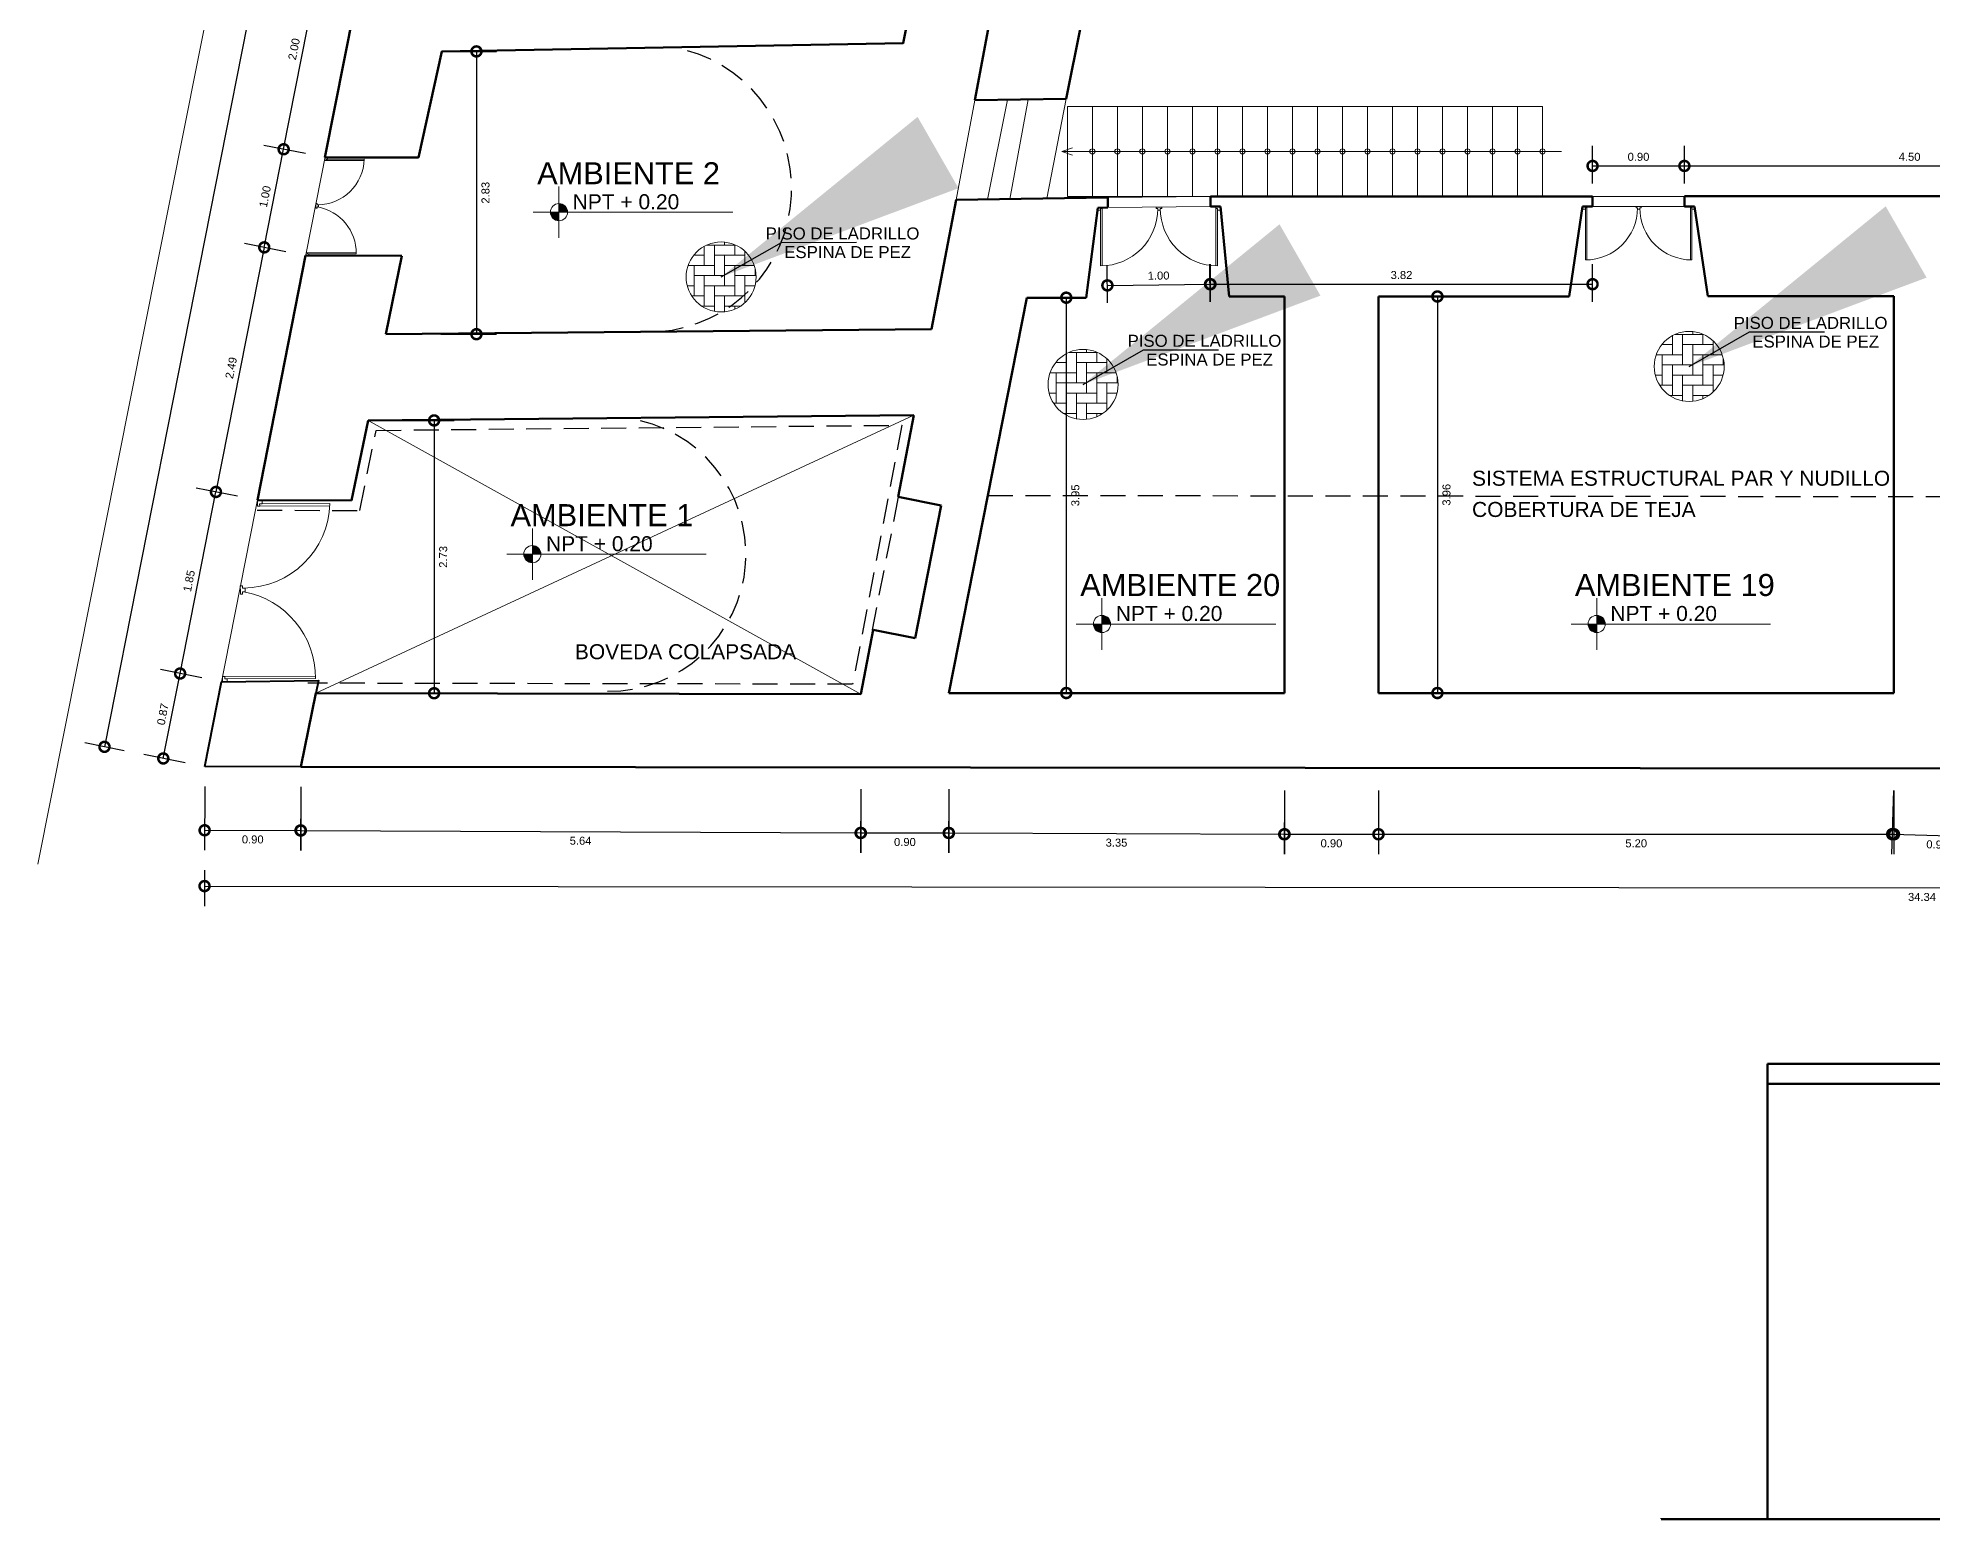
# Model space of a CAD drawing. Header units: millimetres. Extents: x 2048 to 2102.7, y 1127 to 1156.6.
# Drawn here: x 2048.02 to 2066.95, y 1128.19 to 1143 of the extents above; entities that cross this region are included whole.
import ezdxf

# ---------------------------------------------------------------- set-up
doc = ezdxf.new("R2010")
doc.units = ezdxf.units.MM
doc.linetypes.add('RAYITAS', pattern=[0.375, 0.25, -0.125])
for name, color, linetype, lineweight in [('0.1', 141, 'Continuous', 9), ('COLUMNA', 6, 'Continuous', 40), ('moviliario', 105, 'Continuous', 9), ('Pluma 1', 6, 'Continuous', 9), ('Pluma 2', 1, 'Continuous', 20), ('Pluma 8', 7, 'Continuous', 50), ('Pluma N ° 10', 5, 'Continuous', 100), ('Pluma N° 6', 7, 'Continuous', 60), ('PUERTAS', 22, 'Continuous', 13), ('TEXTOS', 7, 'Continuous', 18)]:
    doc.layers.add(name, color=color, linetype=linetype, lineweight=lineweight)
doc.layers.add('Cotas', color=1, linetype='Continuous')
doc.layers.add('Rotulos', color=255, linetype='Continuous')
doc.styles.add('ROTULO', font='arial.ttf')
doc.styles.get("Standard").update_dxf_attribs({"font": 'arial.ttf'})
doc.dimstyles.new('COTAS', dxfattribs={"dimtxt": 0.08, "dimasz": 0.2, "dimexe": 0.2, "dimexo": 0.2, "dimgap": 0.05, "dimtad": 2, "dimzin": 1, "dimdsep": 46, "dimtxsty": 'Standard', "dimblk": 'DOTSMALL', "dimcen": 2.5, "dimclrd": 244, "dimclre": 244, "dimclrt": 2, "dimazin": 0, "dimtfac": 1, "dimtmove": 2, "dimatfit": 3, "dimldrblk": 'OPEN90', "dimfxl": 1, "dimarcsym": 0})
doc.dimstyles.new('ISO-25', dxfattribs={"dimtxt": 2.5, "dimasz": 2.5, "dimexe": 1.25, "dimexo": 0.625, "dimtad": 1, "dimtxsty": 'Standard', "dimcen": 2.5, "dimadec": 0, "dimazin": 0, "dimtfac": 1, "dimtmove": 0, "dimatfit": 3, "dimfxl": 1, "dimarcsym": 0})

# ---------------------------------------------------------------- blocks, each defined once
blk = doc.blocks.new('puer-100')
for p, q in [((0.04, 0.025), (0.04, 0.92)), ((0.065, 0), (0.065, 0.92))]:
    blk.add_line(p, q)
for points in [[(0, 0.025), (0.04, 0.025), (0.04, 0), (0.065, 0), (0.065, -0.025), (0, -0.025)], [(1, 0.025), (0.96, 0.025), (0.96, 0), (0.935, 0), (0.935, -0.025), (1, -0.025)]]:
    blk.add_lwpolyline(points)
blk.add_arc((0.04, 0), 0.92, 0, 90)
blk = doc.blocks.new('_DotSmall')
at = {"color": 0, "const_width": 0.5}
blk.add_lwpolyline([(-0.0625, 0, 1), (0.0625, 0, 1)], format="xyb", close=True, dxfattribs=at)
blk = doc.blocks.new('*D100')
at = {"layer": 'Cotas', "color": 244, "lineweight": -2, "transparency": 16777216}
for p, q in [((2049.687, 1135.51), (2049.686, 1134.874)), ((2050.648, 1135.509), (2050.647, 1134.872)), ((2049.686, 1135.074), (2050.648, 1135.072))]:
    blk.add_line(p, q, dxfattribs=at)
at = {"layer": 'Defpoints', "color": 0, "transparency": 16777216}
for p in [(2049.687, 1135.71), (2050.648, 1135.709), (2050.648, 1135.072)]:
    blk.add_point(p, dxfattribs=at)
at = {"layer": 'Cotas', "color": 244, "lineweight": -2, "transparency": 16777216, "xscale": 0.2, "yscale": 0.2, "zscale": 0.2}
for p, rotation in [((2049.686, 1135.074), 179.9380083009696), ((2050.648, 1135.072), 359.9380083009695)]:
    blk.add_blockref('_DotSmall', p, dxfattribs=dict(at, rotation=rotation))
at = {"layer": 'Cotas', "color": 5, "transparency": 16777216, "insert": (2050.167, 1134.982), "char_height": 0.08, "attachment_point": 5, "rotation": 359.938}
blk.add_mtext('0.90', dxfattribs=at)
blk = doc.blocks.new('_Open90')
at = {"color": 0, "linetype": 'ByBlock', "lineweight": -2}
for p, q in [((0, 0), (-1, 0)), ((-0.5, 0.5), (0, 0)), ((0, 0), (-0.5, -0.5))]:
    blk.add_line(p, q, dxfattribs=at)
blk = doc.blocks.new('*D6')
at = {"layer": 'Cotas', "color": 244, "lineweight": -2, "transparency": 16777216}
for p, q in [((2050.647, 1135.509), (2050.645, 1134.872)), ((2056.245, 1135.484), (2056.242, 1134.847)), ((2050.645, 1135.072), (2056.243, 1135.047))]:
    blk.add_line(p, q, dxfattribs=at)
at = {"layer": 'Defpoints', "color": 0, "transparency": 16777216}
for p in [(2050.648, 1135.709), (2056.246, 1135.684), (2056.243, 1135.047)]:
    blk.add_point(p, dxfattribs=at)
at = {"layer": 'Cotas', "color": 244, "lineweight": -2, "transparency": 16777216, "xscale": 0.2, "yscale": 0.2, "zscale": 0.2}
for p, rotation in [((2050.645, 1135.072), 179.7393559333897), ((2056.243, 1135.047), 359.7393559333897)]:
    blk.add_blockref('_DotSmall', p, dxfattribs=dict(at, rotation=rotation))
at = {"layer": 'Cotas', "color": 5, "transparency": 16777216, "insert": (2053.444, 1134.969), "char_height": 0.08, "attachment_point": 5, "rotation": 359.7394}
blk.add_mtext('5.64', dxfattribs=at)
blk = doc.blocks.new('*D7')
at = {"layer": 'Cotas', "color": 244, "lineweight": -2, "transparency": 16777216}
for p, q in [((2056.246, 1135.484), (2056.246, 1134.847)), ((2057.126, 1135.484), (2057.126, 1134.847)), ((2056.246, 1135.047), (2057.126, 1135.047))]:
    blk.add_line(p, q, dxfattribs=at)
at = {"layer": 'Defpoints', "color": 0, "transparency": 16777216}
for p in [(2056.246, 1135.684), (2057.126, 1135.684), (2057.126, 1135.047)]:
    blk.add_point(p, dxfattribs=at)
at = {"layer": 'Cotas', "color": 244, "lineweight": -2, "transparency": 16777216, "xscale": 0.2, "yscale": 0.2, "zscale": 0.2}
for p, rotation in [((2056.246, 1135.047), 180.005013063096), ((2057.126, 1135.047), 0.005013063096022084)]:
    blk.add_blockref('_DotSmall', p, dxfattribs=dict(at, rotation=rotation))
at = {"layer": 'Cotas', "color": 5, "transparency": 16777216, "insert": (2056.686, 1134.956), "char_height": 0.08, "attachment_point": 5, "rotation": 0.005}
blk.add_mtext('0.90', dxfattribs=at)
blk = doc.blocks.new('*D8')
at = {"layer": 'Cotas', "color": 244, "lineweight": -2, "transparency": 16777216}
for p, q in [((2057.126, 1135.484), (2057.123, 1134.847)), ((2060.48, 1135.471), (2060.478, 1134.834)), ((2057.124, 1135.047), (2060.478, 1135.034))]:
    blk.add_line(p, q, dxfattribs=at)
at = {"layer": 'Defpoints', "color": 0, "transparency": 16777216}
for p in [(2057.126, 1135.684), (2060.481, 1135.671), (2060.478, 1135.034)]:
    blk.add_point(p, dxfattribs=at)
at = {"layer": 'Cotas', "color": 244, "lineweight": -2, "transparency": 16777216, "xscale": 0.2, "yscale": 0.2, "zscale": 0.2}
for p, rotation in [((2057.124, 1135.047), 179.7826086238423), ((2060.478, 1135.034), 359.7826086238423)]:
    blk.add_blockref('_DotSmall', p, dxfattribs=dict(at, rotation=rotation))
at = {"layer": 'Cotas', "color": 5, "transparency": 16777216, "insert": (2058.801, 1134.95), "char_height": 0.08, "attachment_point": 5, "rotation": 359.7826}
blk.add_mtext('3.35', dxfattribs=at)
blk = doc.blocks.new('*D9')
at = {"layer": 'Cotas', "color": 244, "lineweight": -2, "transparency": 16777216}
for p, q in [((2060.481, 1135.471), (2060.481, 1134.834)), ((2061.42, 1135.471), (2061.419, 1134.834)), ((2060.481, 1135.034), (2061.419, 1135.034))]:
    blk.add_line(p, q, dxfattribs=at)
at = {"layer": 'Defpoints', "color": 0, "transparency": 16777216}
for p in [(2060.481, 1135.671), (2061.42, 1135.671), (2061.419, 1135.034)]:
    blk.add_point(p, dxfattribs=at)
at = {"layer": 'Cotas', "color": 244, "lineweight": -2, "transparency": 16777216, "xscale": 0.2, "yscale": 0.2, "zscale": 0.2}
for p, rotation in [((2060.481, 1135.034), 179.9937244894208), ((2061.419, 1135.034), 359.9937244894208)]:
    blk.add_blockref('_DotSmall', p, dxfattribs=dict(at, rotation=rotation))
at = {"layer": 'Cotas', "color": 5, "transparency": 16777216, "insert": (2060.95, 1134.943), "char_height": 0.08, "attachment_point": 5, "rotation": 359.9937}
blk.add_mtext('0.90', dxfattribs=at)
blk = doc.blocks.new('*D10')
at = {"layer": 'Cotas', "color": 244, "lineweight": -2, "transparency": 16777216}
for p, q in [((2061.42, 1135.471), (2061.42, 1134.834)), ((2066.573, 1135.471), (2066.573, 1134.834)), ((2061.42, 1135.034), (2066.573, 1135.034))]:
    blk.add_line(p, q, dxfattribs=at)
at = {"layer": 'Defpoints', "color": 0, "transparency": 16777216}
for p in [(2061.42, 1135.671), (2066.573, 1135.671), (2066.573, 1135.034)]:
    blk.add_point(p, dxfattribs=at)
at = {"layer": 'Cotas', "color": 244, "lineweight": -2, "transparency": 16777216, "xscale": 0.2, "yscale": 0.2, "zscale": 0.2, "rotation": 180}
blk.add_blockref('_DotSmall', (2061.42, 1135.034), dxfattribs=at)
at = {"layer": 'Cotas', "color": 244, "lineweight": -2, "transparency": 16777216, "xscale": 0.2, "yscale": 0.2, "zscale": 0.2}
blk.add_blockref('_DotSmall', (2066.573, 1135.034), dxfattribs=at)
at = {"layer": 'Cotas', "color": 5, "transparency": 16777216, "insert": (2063.996, 1134.943), "char_height": 0.08, "attachment_point": 5}
blk.add_mtext('5.20', dxfattribs=at)
blk = doc.blocks.new('*D11')
at = {"layer": 'Cotas', "color": 244, "lineweight": -2, "transparency": 16777216}
for p, q in [((2066.568, 1135.471), (2066.549, 1134.835)), ((2067.473, 1135.445), (2067.455, 1134.809)), ((2066.555, 1135.035), (2067.461, 1135.009))]:
    blk.add_line(p, q, dxfattribs=at)
at = {"layer": 'Defpoints', "color": 0, "transparency": 16777216}
for p in [(2066.573, 1135.671), (2067.479, 1135.645), (2067.461, 1135.009)]:
    blk.add_point(p, dxfattribs=at)
at = {"layer": 'Cotas', "color": 244, "lineweight": -2, "transparency": 16777216, "xscale": 0.2, "yscale": 0.2, "zscale": 0.2}
for p, rotation in [((2066.555, 1135.035), 178.3621384318315), ((2067.461, 1135.009), 358.3621384318315)]:
    blk.add_blockref('_DotSmall', p, dxfattribs=dict(at, rotation=rotation))
at = {"layer": 'Cotas', "color": 5, "transparency": 16777216, "insert": (2067.005, 1134.931), "char_height": 0.08, "attachment_point": 5, "rotation": 358.3621}
blk.add_mtext('0.90', dxfattribs=at)
blk = doc.blocks.new('*D51')
at = {"layer": 'Cotas', "color": 244, "lineweight": -2, "transparency": 16777216}
for p, q in [((2058.712, 1140.346), (2058.708, 1140.721)), ((2059.738, 1140.358), (2059.734, 1140.733)), ((2058.71, 1140.521), (2059.736, 1140.533))]:
    blk.add_line(p, q, dxfattribs=at)
at = {"layer": 'Defpoints', "color": 0, "transparency": 16777216}
for p in [(2059.736, 1140.533), (2058.715, 1140.146), (2059.74, 1140.158)]:
    blk.add_point(p, dxfattribs=at)
at = {"layer": 'Cotas', "color": 244, "lineweight": -2, "transparency": 16777216, "xscale": 0.2, "yscale": 0.2, "zscale": 0.2}
for p, rotation in [((2058.71, 1140.521), 180.660440800304), ((2059.736, 1140.533), 0.6604408003040251)]:
    blk.add_blockref('_DotSmall', p, dxfattribs=dict(at, rotation=rotation))
at = {"layer": 'Cotas', "color": 5, "transparency": 16777216, "insert": (2059.222, 1140.618), "char_height": 0.08, "attachment_point": 5, "rotation": 0.6604}
blk.add_mtext('1.00', dxfattribs=at)
blk = doc.blocks.new('*D52')
at = {"layer": 'Cotas', "color": 244, "lineweight": -2, "transparency": 16777216}
for p, q in [((2059.74, 1140.358), (2059.74, 1140.733)), ((2063.56, 1140.358), (2063.56, 1140.733)), ((2059.74, 1140.533), (2063.56, 1140.533))]:
    blk.add_line(p, q, dxfattribs=at)
at = {"layer": 'Defpoints', "color": 0, "transparency": 16777216}
for p in [(2063.56, 1140.533), (2059.74, 1140.158), (2063.56, 1140.158)]:
    blk.add_point(p, dxfattribs=at)
at = {"layer": 'Cotas', "color": 244, "lineweight": -2, "transparency": 16777216, "xscale": 0.2, "yscale": 0.2, "zscale": 0.2, "rotation": 180}
blk.add_blockref('_DotSmall', (2059.74, 1140.533), dxfattribs=at)
at = {"layer": 'Cotas', "color": 244, "lineweight": -2, "transparency": 16777216, "xscale": 0.2, "yscale": 0.2, "zscale": 0.2}
blk.add_blockref('_DotSmall', (2063.56, 1140.533), dxfattribs=at)
at = {"layer": 'Cotas', "color": 5, "transparency": 16777216, "insert": (2061.65, 1140.624), "char_height": 0.08, "attachment_point": 5}
blk.add_mtext('3.82', dxfattribs=at)
blk = doc.blocks.new('*D53')
at = {"layer": 'Cotas', "color": 244, "lineweight": -2, "transparency": 16777216}
for p, q in [((2063.56, 1141.54), (2063.56, 1141.915)), ((2064.478, 1141.54), (2064.478, 1141.915)), ((2063.56, 1141.715), (2064.478, 1141.715))]:
    blk.add_line(p, q, dxfattribs=at)
at = {"layer": 'Defpoints', "color": 0, "transparency": 16777216}
for p in [(2064.478, 1141.715), (2063.56, 1141.34), (2064.478, 1141.34)]:
    blk.add_point(p, dxfattribs=at)
at = {"layer": 'Cotas', "color": 244, "lineweight": -2, "transparency": 16777216, "xscale": 0.2, "yscale": 0.2, "zscale": 0.2, "rotation": 180}
blk.add_blockref('_DotSmall', (2063.56, 1141.715), dxfattribs=at)
at = {"layer": 'Cotas', "color": 244, "lineweight": -2, "transparency": 16777216, "xscale": 0.2, "yscale": 0.2, "zscale": 0.2}
blk.add_blockref('_DotSmall', (2064.478, 1141.715), dxfattribs=at)
at = {"layer": 'Cotas', "color": 5, "transparency": 16777216, "insert": (2064.019, 1141.806), "char_height": 0.08, "attachment_point": 5}
blk.add_mtext('0.90', dxfattribs=at)
blk = doc.blocks.new('*D54')
at = {"layer": 'Cotas', "color": 244, "lineweight": -2, "transparency": 16777216}
for p, q in [((2064.478, 1141.54), (2064.478, 1141.915)), ((2068.981, 1141.54), (2068.981, 1141.915)), ((2064.478, 1141.715), (2068.981, 1141.715))]:
    blk.add_line(p, q, dxfattribs=at)
at = {"layer": 'Defpoints', "color": 0, "transparency": 16777216}
for p in [(2068.981, 1141.715), (2064.478, 1141.34), (2068.981, 1141.34)]:
    blk.add_point(p, dxfattribs=at)
at = {"layer": 'Cotas', "color": 244, "lineweight": -2, "transparency": 16777216, "xscale": 0.2, "yscale": 0.2, "zscale": 0.2, "rotation": 180}
blk.add_blockref('_DotSmall', (2064.478, 1141.715), dxfattribs=at)
at = {"layer": 'Cotas', "color": 244, "lineweight": -2, "transparency": 16777216, "xscale": 0.2, "yscale": 0.2, "zscale": 0.2}
blk.add_blockref('_DotSmall', (2068.981, 1141.715), dxfattribs=at)
at = {"layer": 'Cotas', "color": 5, "transparency": 16777216, "insert": (2066.729, 1141.806), "char_height": 0.08, "attachment_point": 5}
blk.add_mtext('4.50', dxfattribs=at)
blk = doc.blocks.new('*D114')
at = {"layer": 'Cotas', "color": 244, "lineweight": -2, "transparency": 16777216}
for p, q in [((2049.658, 1136.598), (2049.245, 1136.68)), ((2049.273, 1135.792), (2049.441, 1136.641)), ((2049.491, 1135.749), (2049.077, 1135.831))]:
    blk.add_line(p, q, dxfattribs=at)
at = {"layer": 'Defpoints', "color": 0, "transparency": 16777216}
for p in [(2049.441, 1136.641), (2049.854, 1136.559), (2049.687, 1135.71)]:
    blk.add_point(p, dxfattribs=at)
at = {"layer": 'Cotas', "color": 244, "lineweight": -2, "transparency": 16777216, "xscale": 0.2, "yscale": 0.2, "zscale": 0.2}
for p, rotation in [((2049.441, 1136.641), 78.83293324612694), ((2049.273, 1135.792), 258.8329332461269)]:
    blk.add_blockref('_DotSmall', p, dxfattribs=dict(at, rotation=rotation))
at = {"layer": 'Cotas', "color": 5, "transparency": 16777216, "insert": (2049.268, 1136.234), "char_height": 0.08, "attachment_point": 5, "rotation": 78.8329}
blk.add_mtext('0.87', dxfattribs=at)
blk = doc.blocks.new('*D82')
at = {"layer": 'Cotas', "color": 244, "lineweight": -2, "transparency": 16777216}
for p, q in [((2049.441, 1136.641), (2049.799, 1138.456)), ((2050.016, 1138.413), (2049.603, 1138.495)), ((2049.658, 1136.598), (2049.245, 1136.68))]:
    blk.add_line(p, q, dxfattribs=at)
at = {"layer": 'Defpoints', "color": 0, "transparency": 16777216}
for p in [(2049.799, 1138.456), (2050.213, 1138.374), (2049.854, 1136.559)]:
    blk.add_point(p, dxfattribs=at)
at = {"layer": 'Cotas', "color": 244, "lineweight": -2, "transparency": 16777216, "xscale": 0.2, "yscale": 0.2, "zscale": 0.2}
for p, rotation in [((2049.799, 1138.456), 78.83293324610631), ((2049.441, 1136.641), 258.8329332461063)]:
    blk.add_blockref('_DotSmall', p, dxfattribs=dict(at, rotation=rotation))
at = {"layer": 'Cotas', "color": 5, "transparency": 16777216, "insert": (2049.531, 1137.566), "char_height": 0.08, "attachment_point": 5, "rotation": 78.8329}
blk.add_mtext('1.85', dxfattribs=at)
blk = doc.blocks.new('*D83')
at = {"layer": 'Cotas', "color": 244, "lineweight": -2, "transparency": 16777216}
for p, q in [((2050.282, 1140.901), (2049.799, 1138.456)), ((2050.499, 1140.858), (2050.086, 1140.94)), ((2050.016, 1138.413), (2049.603, 1138.495))]:
    blk.add_line(p, q, dxfattribs=at)
at = {"layer": 'Defpoints', "color": 0, "transparency": 16777216}
for p in [(2050.695, 1140.82), (2049.799, 1138.456), (2050.213, 1138.374)]:
    blk.add_point(p, dxfattribs=at)
at = {"layer": 'Cotas', "color": 244, "lineweight": -2, "transparency": 16777216, "xscale": 0.2, "yscale": 0.2, "zscale": 0.2}
for p, rotation in [((2050.282, 1140.901), 78.8329332461313), ((2049.799, 1138.456), 258.8329332461313)]:
    blk.add_blockref('_DotSmall', p, dxfattribs=dict(at, rotation=rotation))
at = {"layer": 'Cotas', "color": 5, "transparency": 16777216, "insert": (2049.951, 1139.696), "char_height": 0.08, "attachment_point": 5, "rotation": 78.8329}
blk.add_mtext('2.49', dxfattribs=at)
blk = doc.blocks.new('*D115')
at = {"layer": 'Cotas', "color": 244, "lineweight": -2, "transparency": 16777216}
for p, q in [((2050.693, 1141.839), (2050.279, 1141.921)), ((2050.282, 1140.901), (2050.476, 1141.882)), ((2050.499, 1140.858), (2050.086, 1140.94))]:
    blk.add_line(p, q, dxfattribs=at)
at = {"layer": 'Defpoints', "color": 0, "transparency": 16777216}
for p in [(2050.476, 1141.882), (2050.889, 1141.801), (2050.695, 1140.82)]:
    blk.add_point(p, dxfattribs=at)
at = {"layer": 'Cotas', "color": 244, "lineweight": -2, "transparency": 16777216, "xscale": 0.2, "yscale": 0.2, "zscale": 0.2}
for p, rotation in [((2050.476, 1141.882), 78.83293324610423), ((2050.282, 1140.901), 258.8329332461042)]:
    blk.add_blockref('_DotSmall', p, dxfattribs=dict(at, rotation=rotation))
at = {"layer": 'Cotas', "color": 5, "transparency": 16777216, "insert": (2050.29, 1141.409), "char_height": 0.08, "attachment_point": 5, "rotation": 78.8329}
blk.add_mtext('1.00', dxfattribs=at)
blk = doc.blocks.new('*D116')
at = {"layer": 'Cotas', "color": 244, "lineweight": -2, "transparency": 16777216}
for p, q in [((2051.081, 1143.806), (2050.667, 1143.887)), ((2050.476, 1141.882), (2050.864, 1143.849)), ((2050.693, 1141.839), (2050.279, 1141.921))]:
    blk.add_line(p, q, dxfattribs=at)
at = {"layer": 'Defpoints', "color": 0, "transparency": 16777216}
for p in [(2050.864, 1143.849), (2051.277, 1143.767), (2050.889, 1141.801)]:
    blk.add_point(p, dxfattribs=at)
at = {"layer": 'Cotas', "color": 244, "lineweight": -2, "transparency": 16777216, "xscale": 0.2, "yscale": 0.2, "zscale": 0.2}
for p, rotation in [((2050.864, 1143.849), 78.83293324611658), ((2050.476, 1141.882), 258.8329332461166)]:
    blk.add_blockref('_DotSmall', p, dxfattribs=dict(at, rotation=rotation))
at = {"layer": 'Cotas', "color": 5, "transparency": 16777216, "insert": (2050.58, 1142.883), "char_height": 0.08, "attachment_point": 5, "rotation": 78.8329}
blk.add_mtext('2.00', dxfattribs=at)
blk = doc.blocks.new('*D87')
at = {"layer": 'Cotas', "color": 244, "lineweight": -2, "transparency": 16777216}
for p, q in [((2052.048, 1142.86), (2052.603, 1142.86)), ((2052.403, 1142.86), (2052.403, 1140.033)), ((2052.048, 1140.033), (2052.603, 1140.033))]:
    blk.add_line(p, q, dxfattribs=at)
at = {"layer": 'Defpoints', "color": 0, "transparency": 16777216}
for p in [(2051.848, 1142.86), (2051.848, 1140.033), (2052.403, 1140.033)]:
    blk.add_point(p, dxfattribs=at)
at = {"layer": 'Cotas', "color": 244, "lineweight": -2, "transparency": 16777216, "xscale": 0.2, "yscale": 0.2, "zscale": 0.2}
for p, rotation in [((2052.403, 1142.86), 90), ((2052.403, 1140.033), 270)]:
    blk.add_blockref('_DotSmall', p, dxfattribs=dict(at, rotation=rotation))
at = {"layer": 'Cotas', "color": 5, "transparency": 16777216, "insert": (2052.494, 1141.447), "char_height": 0.08, "attachment_point": 5, "rotation": 90}
blk.add_mtext('2.83', dxfattribs=at)
blk = doc.blocks.new('*D88')
at = {"layer": 'Cotas', "color": 244, "lineweight": -2, "transparency": 16777216}
for p, q in [((2051.52, 1139.171), (2052.18, 1139.171)), ((2051.98, 1139.171), (2051.98, 1136.444)), ((2051.52, 1136.444), (2052.18, 1136.444))]:
    blk.add_line(p, q, dxfattribs=at)
at = {"layer": 'Defpoints', "color": 0, "transparency": 16777216}
for p in [(2051.32, 1139.171), (2051.32, 1136.444), (2051.98, 1136.444)]:
    blk.add_point(p, dxfattribs=at)
at = {"layer": 'Cotas', "color": 244, "lineweight": -2, "transparency": 16777216, "xscale": 0.2, "yscale": 0.2, "zscale": 0.2}
for p, rotation in [((2051.98, 1139.171), 90), ((2051.98, 1136.444), 270)]:
    blk.add_blockref('_DotSmall', p, dxfattribs=dict(at, rotation=rotation))
at = {"layer": 'Cotas', "color": 5, "transparency": 16777216, "insert": (2052.071, 1137.807), "char_height": 0.08, "attachment_point": 5, "rotation": 90}
blk.add_mtext('2.73', dxfattribs=at)
blk = doc.blocks.new('*D89')
at = {"layer": 'Cotas', "color": 244, "lineweight": -2, "transparency": 16777216}
for p, q in [((2052.47, 1155.081), (2048.685, 1135.908)), ((2052.666, 1155.042), (2052.274, 1155.119)), ((2048.881, 1135.869), (2048.489, 1135.947))]:
    blk.add_line(p, q, dxfattribs=at)
at = {"layer": 'Defpoints', "color": 0, "transparency": 16777216}
for p in [(2052.862, 1155.003), (2048.685, 1135.908), (2049.077, 1135.831)]:
    blk.add_point(p, dxfattribs=at)
at = {"layer": 'Cotas', "color": 244, "lineweight": -2, "transparency": 16777216, "xscale": 0.2, "yscale": 0.2, "zscale": 0.2}
for p, rotation in [((2052.47, 1155.081), 78.83293324612147), ((2048.685, 1135.908), 258.8329332461215)]:
    blk.add_blockref('_DotSmall', p, dxfattribs=dict(at, rotation=rotation))
at = {"layer": 'Cotas', "color": 5, "transparency": 16777216, "insert": (2050.489, 1145.512), "char_height": 0.08, "attachment_point": 5, "rotation": 78.8329}
blk.add_mtext('19.42', dxfattribs=at)
blk = doc.blocks.new('*D90')
at = {"layer": 'Cotas', "color": 244, "lineweight": -2, "transparency": 16777216}
for p, q in [((2049.686, 1134.674), (2049.685, 1134.316)), ((2084.021, 1134.637), (2084.021, 1134.28)), ((2049.685, 1134.516), (2084.021, 1134.48))]:
    blk.add_line(p, q, dxfattribs=at)
at = {"layer": 'Defpoints', "color": 0, "transparency": 16777216}
for p in [(2049.686, 1134.874), (2084.021, 1134.837), (2084.021, 1134.48)]:
    blk.add_point(p, dxfattribs=at)
at = {"layer": 'Cotas', "color": 244, "lineweight": -2, "transparency": 16777216, "xscale": 0.2, "yscale": 0.2, "zscale": 0.2}
for p, rotation in [((2049.685, 1134.516), 179.9398960686659), ((2084.021, 1134.48), 359.9398960686659)]:
    blk.add_blockref('_DotSmall', p, dxfattribs=dict(at, rotation=rotation))
at = {"layer": 'Cotas', "color": 5, "transparency": 16777216, "insert": (2066.853, 1134.407), "char_height": 0.08, "attachment_point": 5, "rotation": 359.9399}
blk.add_mtext('34.34', dxfattribs=at)
blk = doc.blocks.new('*D93')
at = {"layer": 'Cotas', "color": 244, "lineweight": -2, "transparency": 16777216}
for p, q in [((2058.104, 1140.398), (2058.499, 1140.398)), ((2058.299, 1140.398), (2058.299, 1136.446)), ((2058.104, 1136.446), (2058.499, 1136.446))]:
    blk.add_line(p, q, dxfattribs=at)
at = {"layer": 'Defpoints', "color": 0, "transparency": 16777216}
for p in [(2057.904, 1140.398), (2057.904, 1136.446), (2058.299, 1136.446)]:
    blk.add_point(p, dxfattribs=at)
at = {"layer": 'Cotas', "color": 244, "lineweight": -2, "transparency": 16777216, "xscale": 0.2, "yscale": 0.2, "zscale": 0.2}
for p, rotation in [((2058.299, 1140.398), 90), ((2058.299, 1136.446), 270)]:
    blk.add_blockref('_DotSmall', p, dxfattribs=dict(at, rotation=rotation))
at = {"layer": 'Cotas', "color": 5, "transparency": 16777216, "insert": (2058.39, 1138.422), "char_height": 0.08, "attachment_point": 5, "rotation": 90}
blk.add_mtext('3.95', dxfattribs=at)
blk = doc.blocks.new('*D94')
at = {"layer": 'Cotas', "color": 244, "lineweight": -2, "transparency": 16777216}
for p, q in [((2061.62, 1140.41), (2062.209, 1140.41)), ((2062.009, 1140.41), (2062.009, 1136.446)), ((2061.62, 1136.446), (2062.209, 1136.446))]:
    blk.add_line(p, q, dxfattribs=at)
at = {"layer": 'Defpoints', "color": 0, "transparency": 16777216}
for p in [(2061.42, 1140.41), (2061.42, 1136.446), (2062.009, 1136.446)]:
    blk.add_point(p, dxfattribs=at)
at = {"layer": 'Cotas', "color": 244, "lineweight": -2, "transparency": 16777216, "xscale": 0.2, "yscale": 0.2, "zscale": 0.2}
for p, rotation in [((2062.009, 1140.41), 90), ((2062.009, 1136.446), 270)]:
    blk.add_blockref('_DotSmall', p, dxfattribs=dict(at, rotation=rotation))
at = {"layer": 'Cotas', "color": 5, "transparency": 16777216, "insert": (2062.1, 1138.428), "char_height": 0.08, "attachment_point": 5, "rotation": 90}
blk.add_mtext('3.96', dxfattribs=at)
blk = doc.blocks.new('NPT')
at = {"linetype": 'Continuous', "ltscale": 0.1}
h = blk.add_hatch(color=256, dxfattribs=at)
h.paths.add_polyline_path([(0, 0), (0, 0.05, 0.414214), (-0.05, 0)])
h.paths.add_polyline_path([(0, 0), (0, -0.05, 0.414214), (0.05, 0)])
for p, q in [((0, -0.05), (0, 0.15)), ((-1.015, 0), (0.05, 0)), ((0.05, 0), (0.15, 0)), ((0, -0.15), (0, -0.05))]:
    blk.add_line(p, q, dxfattribs=at)
blk.add_circle((0, 0), 0.05, dxfattribs=at)

msp = doc.modelspace()

# ---------------------------------------------------------------- hatches: boundary and pattern name
at = {"layer": 'Pluma 1'}
h = msp.add_hatch(dxfattribs=at)
h.set_pattern_fill('AR-HBONE', color=256, scale=0.001, angle=45, style=0)
h.set_pattern_definition([(90, (1285.56858, 1021.03538), (-0.1016, 0.1016), [0.3048, -0.1016]), (180, (1285.56858, 1021.13698), (-0.1016, 0.1016), [0.3048, -0.1016])])
h.paths.add_polyline_path([(2055.199, 1140.605, 1), (2054.499, 1140.605, 1)])
h = msp.add_hatch(dxfattribs=at)
h.set_pattern_fill('AR-HBONE', color=256, scale=0.001, angle=45, style=0)
h.set_pattern_definition([(90, (1289.18687, 1019.96223), (-0.1016, 0.1016), [0.3048, -0.1016]), (180, (1289.18687, 1020.06383), (-0.1016, 0.1016), [0.3048, -0.1016])])
h.paths.add_polyline_path([(2058.817, 1139.531, 1), (2058.117, 1139.531, 1)])
h = msp.add_hatch(dxfattribs=at)
h.set_pattern_fill('AR-HBONE', color=256, scale=0.001, angle=45, style=0)
h.set_pattern_definition([(90, (1295.24585, 1020.14196), (-0.1016, 0.1016), [0.3048, -0.1016]), (180, (1295.24585, 1020.24356), (-0.1016, 0.1016), [0.3048, -0.1016])])
h.paths.add_polyline_path([(2064.876, 1139.711, 1), (2064.176, 1139.711, 1)])

# ---------------------------------------------------------------- linework, layer by layer
at = {"layer": 'COLUMNA'}
msp.add_lwpolyline([(2049.687, 1135.71), (2049.854, 1136.559), (2050.825, 1136.571), (2050.648, 1135.709)], close=True, dxfattribs=at)
at = {"layer": 'moviliario'}
for centre in [(2054.849, 1140.605), (2058.467, 1139.531), (2064.526, 1139.711)]:
    msp.add_circle(centre, 0.35, dxfattribs=at)
at = {"layer": 'Pluma 1'}
for p, q in [((2049.687, 1135.71), (2053.472, 1154.883)), ((2056.775, 1139.225), (2050.799, 1136.444)), ((2051.32, 1139.171), (2056.246, 1136.434)), ((2050.648, 1135.709), (2049.687, 1135.71))]:
    msp.add_line(p, q, dxfattribs=at)
for points in [[(2052.275, 1156.12), (2048.019, 1134.736)], [(2058.56, 1142.31), (2058.56, 1141.41)], [(2058.81, 1142.31), (2058.81, 1141.41)], [(2059.06, 1142.31), (2059.06, 1141.41)], [(2059.31, 1142.31), (2059.31, 1141.41)], [(2059.56, 1142.31), (2059.56, 1141.41)], [(2059.81, 1142.31), (2059.81, 1141.41)], [(2060.06, 1142.31), (2060.06, 1141.41)], [(2060.31, 1142.31), (2060.31, 1141.41)], [(2060.56, 1142.31), (2060.56, 1141.41)], [(2060.81, 1142.31), (2060.81, 1141.41)], [(2061.06, 1142.31), (2061.06, 1141.41)], [(2061.31, 1142.31), (2061.31, 1141.41)], [(2061.56, 1142.31), (2061.56, 1141.41)], [(2061.81, 1142.31), (2061.81, 1141.41)], [(2062.06, 1142.31), (2062.06, 1141.41)], [(2062.31, 1142.31), (2062.31, 1141.41)], [(2062.56, 1142.31), (2062.56, 1141.41)], [(2062.81, 1142.31), (2062.81, 1141.41)]]:
    msp.add_lwpolyline(points, dxfattribs=at)
for points in [[(2058.297, 1142.386), (2058.105, 1141.389), (2057.197, 1141.376), (2057.384, 1142.372)], [(2063.06, 1141.41), (2063.06, 1141.41), (2063.06, 1142.31), (2058.31, 1142.31), (2058.31, 1141.41)]]:
    msp.add_lwpolyline(points, close=True, dxfattribs=at)
at = {"layer": 'Pluma 2'}
for p, q in [((2058.255, 1141.86), (2058.361, 1141.897)), ((2063.249, 1141.86), (2058.255, 1141.86)), ((2058.255, 1141.86), (2058.361, 1141.823))]:
    msp.add_line(p, q, dxfattribs=at)
for centre in [(2058.56, 1141.86), (2058.81, 1141.86), (2059.06, 1141.86), (2059.31, 1141.86), (2059.56, 1141.86), (2059.81, 1141.86), (2060.06, 1141.86), (2060.31, 1141.86), (2060.56, 1141.86), (2060.81, 1141.86), (2061.06, 1141.86), (2061.31, 1141.86), (2061.56, 1141.86), (2061.81, 1141.86), (2062.06, 1141.86), (2062.31, 1141.86), (2062.56, 1141.86), (2062.81, 1141.86), (2063.06, 1141.86)]:
    msp.add_circle(centre, 0.0261, dxfattribs=at)
at = {"layer": 'Pluma 8'}
for p, q in [((2057.197, 1141.376), (2058.715, 1141.398)), ((2058.615, 1141.398), (2058.615, 1141.397)), ((2058.715, 1141.398), (2058.715, 1141.298)), ((2059.74, 1141.31), (2059.74, 1141.41)), ((2059.74, 1141.41), (2063.56, 1141.41)), ((2063.56, 1141.41), (2063.56, 1141.31)), ((2064.478, 1141.31), (2064.478, 1141.414)), ((2064.478, 1141.414), (2068.981, 1141.414)), ((2056.952, 1140.083), (2057.197, 1141.376)), ((2058.615, 1141.297), (2058.499, 1140.398)), ((2058.615, 1141.297), (2058.716, 1141.298)), ((2059.74, 1141.31), (2059.84, 1141.31)), ((2059.927, 1140.41), (2059.84, 1141.31)), ((2063.46, 1141.31), (2063.326, 1140.41)), ((2064.578, 1141.31), (2064.711, 1140.414)), ((2050.213, 1138.374), (2050.695, 1140.82)), ((2050.695, 1140.82), (2051.658, 1140.815)), ((2051.658, 1140.815), (2051.497, 1140.033)), ((2057.904, 1140.398), (2057.126, 1136.446)), ((2058.499, 1140.398), (2057.904, 1140.398)), ((2060.481, 1140.41), (2059.927, 1140.41)), ((2060.481, 1136.446), (2060.481, 1140.41)), ((2063.326, 1140.41), (2061.42, 1140.41)), ((2061.42, 1140.41), (2061.42, 1136.446)), ((2066.573, 1140.414), (2064.711, 1140.414)), ((2066.573, 1136.446), (2066.573, 1140.414)), ((2051.497, 1140.033), (2056.952, 1140.083)), ((2051.155, 1138.371), (2051.32, 1139.171)), ((2051.32, 1139.171), (2051.155, 1138.371)), ((2051.32, 1139.171), (2056.775, 1139.225)), ((2056.775, 1139.225), (2051.32, 1139.171)), ((2056.775, 1139.225), (2056.62, 1138.406)), ((2056.62, 1138.406), (2056.775, 1139.225)), ((2050.213, 1138.374), (2051.155, 1138.371)), ((2051.155, 1138.371), (2050.213, 1138.374)), ((2056.246, 1136.434), (2056.368, 1137.077)), ((2056.368, 1137.077), (2056.246, 1136.434)), ((2050.799, 1136.444), (2050.648, 1135.709)), ((2050.648, 1135.709), (2050.799, 1136.444)), ((2056.246, 1136.434), (2050.799, 1136.444)), ((2050.799, 1136.444), (2056.246, 1136.434)), ((2057.126, 1136.446), (2060.481, 1136.446)), ((2061.42, 1136.446), (2066.573, 1136.446)), ((2084.03, 1135.673), (2050.648, 1135.709))]:
    msp.add_line(p, q, dxfattribs=at)
for points in [[(2050.889, 1141.801), (2051.823, 1141.801), (2052.058, 1142.86), (2056.67, 1142.944), (2056.845, 1143.829), (2051.277, 1143.767)], [(2057.384, 1142.372), (2057.662, 1143.85), (2058.59, 1143.85), (2058.297, 1142.386), (2057.384, 1142.372)], [(2057.384, 1142.372), (2057.662, 1143.85), (2058.59, 1143.85), (2058.297, 1142.386), (2057.384, 1142.372)]]:
    msp.add_lwpolyline(points, close=True, dxfattribs=at)
for points in [[(2063.46, 1141.31), (2063.56, 1141.31)], [(2064.478, 1141.31), (2064.578, 1141.31)], [(2056.62, 1138.406), (2057.049, 1138.321)], [(2057.049, 1138.321), (2056.788, 1136.994)], [(2056.368, 1137.077), (2056.788, 1136.994)]]:
    msp.add_lwpolyline(points, dxfattribs=at)
at = {"layer": 'Pluma N ° 10', "ltscale": 0.02}
msp.add_lwpolyline([(2064.244, 1128.188), (2064.244, 1128.188), (2064.244, 1128.188), (2064.244, 1128.188), (2064.244, 1128.188), (2085.759, 1128.188)], dxfattribs=at)
at = {"layer": 'Pluma N° 6', "ltscale": 0.02}
for p, q in [((2065.309, 1128.188), (2065.309, 1132.738)), ((2065.309, 1132.738), (2084.729, 1132.738))]:
    msp.add_line(p, q, dxfattribs=at)
msp.add_lwpolyline([(2065.309, 1132.538), (2084.729, 1132.538)], dxfattribs=at)
at = {"layer": 'PUERTAS'}
for p, q in [((2050.902, 1141.768), (2051.282, 1141.77)), ((2050.915, 1141.78), (2051.282, 1141.782)), ((2050.714, 1140.848), (2051.202, 1140.85)), ((2050.727, 1140.835), (2051.202, 1140.837)), ((2050.237, 1138.313), (2050.939, 1138.317)), ((2050.26, 1138.337), (2050.939, 1138.341)), ((2049.888, 1136.611), (2050.792, 1136.616)), ((2049.912, 1136.588), (2050.793, 1136.592))]:
    msp.add_line(p, q, dxfattribs=at)
for points in [[(2057.513, 1141.381), (2057.71, 1142.377)], [(2057.734, 1141.384), (2057.919, 1142.38)], [(2050.915, 1141.801), (2050.915, 1141.78), (2050.902, 1141.78), (2050.902, 1141.768), (2050.889, 1141.768), (2050.889, 1141.801)], [(2050.823, 1141.305), (2050.823, 1141.325), (2050.81, 1141.325), (2050.81, 1141.338), (2050.797, 1141.338), (2050.797, 1141.305)], [(2050.823, 1141.325), (2050.823, 1141.305), (2050.81, 1141.305), (2050.81, 1141.292), (2050.797, 1141.292), (2050.797, 1141.325)], [(2050.727, 1140.819), (2050.727, 1140.835), (2050.714, 1140.835), (2050.714, 1140.848), (2050.701, 1140.848), (2050.701, 1140.819)], [(2050.26, 1138.375), (2050.26, 1138.337), (2050.236, 1138.337), (2050.237, 1138.313), (2050.213, 1138.313), (2050.213, 1138.374)], [(2050.09, 1137.457), (2050.09, 1137.495), (2050.066, 1137.495), (2050.066, 1137.519), (2050.042, 1137.519), (2050.043, 1137.457)], [(2050.09, 1137.495), (2050.09, 1137.457), (2050.066, 1137.457), (2050.066, 1137.434), (2050.043, 1137.433), (2050.042, 1137.495)], [(2049.912, 1136.558), (2049.912, 1136.588), (2049.888, 1136.588), (2049.888, 1136.611), (2049.865, 1136.611), (2049.865, 1136.557)]]:
    msp.add_lwpolyline(points, dxfattribs=at)
at = {"layer": 'PUERTAS', "ltscale": 0.1}
for points in [[(2058.715, 1141.398), (2059.74, 1141.41)], [(2063.56, 1141.41), (2064.478, 1141.41)], [(2058.716, 1141.298), (2059.74, 1141.31)], [(2063.56, 1141.31), (2064.478, 1141.31)]]:
    msp.add_lwpolyline(points, dxfattribs=at)
at = {"layer": 'PUERTAS'}
for centre, radius, start, end in [((2050.812, 1141.796), 0.47, 270.3394, 358.378), ((2050.732, 1140.842), 0.47, 359.4129, 79.9365), ((2050.069, 1138.365), 0.87, 270.3394, 358.378), ((2049.923, 1136.601), 0.87, 359.4129, 79.9365)]:
    msp.add_arc(centre, radius, start, end, dxfattribs=at)
at = {"layer": 'Rotulos', "linetype": 'RAYITAS'}
msp.add_line((2056.62, 1138.406), (2056.358, 1137.079), dxfattribs=at)
for points in [[(2050.212, 1138.274), (2051.237, 1138.271), (2051.401, 1139.072), (2056.654, 1139.123), (2056.163, 1136.534), (2050.718, 1136.544)], [(2057.515, 1138.422), (2077.964, 1138.395)]]:
    msp.add_lwpolyline(points, dxfattribs=at)
for centre, radius, start, end in [((2054.12, 1141.489), 1.434, 274.1839, 80.2121), ((2053.726, 1137.834), 1.371, 269.4637, 82.5542)]:
    msp.add_arc(centre, radius, start, end, dxfattribs=at)

# ---------------------------------------------------------------- block references
at = {"layer": '0.1', "linetype": 'Continuous', "xscale": -1.710720000000038, "yscale": 1.710719999999924, "zscale": 1.71072}
for p in [(2053.228, 1141.253), (2052.962, 1137.834), (2058.656, 1137.136), (2063.601, 1137.136)]:
    msp.add_blockref('NPT', p, dxfattribs=at)
at = {"layer": 'PUERTAS', "ltscale": 0.1}
for p, xscale, yscale, zscale, rotation in [((2058.617, 1141.288), -0.6220326402186629, 0.6220326402186345, 0.6220326402185697, 180), ((2059.836, 1141.288), 0.6220326402186629, 0.6220326402186629, 0.6220326402186629, 180.0000000000105), ((2063.465, 1141.296), -0.5662268980807994, 0.5662268980808278, 0.5662268980807619, 180), ((2064.575, 1141.296), 0.5662268980807994, 0.5662268980807994, 0.5662268980807994, 180.0000000000115)]:
    msp.add_blockref('puer-100', p, dxfattribs=dict(at, xscale=xscale, yscale=yscale, zscale=zscale, rotation=rotation))

# ---------------------------------------------------------------- texts
at = {"layer": 'TEXTOS', "style": 'ROTULO'}
for s, height, p in [('AMBIENTE 2', 0.22, (2053.01, 1141.532)), ('NPT + 0.20', 0.15, (2053.365, 1141.282)), ('PISO DE LADRILLO', 0.12, (2055.294, 1140.98)), ('ESPINA DE PEZ', 0.12, (2055.48, 1140.794)), ('PISO DE LADRILLO', 0.12, (2064.971, 1140.086)), ('PISO DE LADRILLO', 0.12, (2058.912, 1139.907)), ('ESPINA DE PEZ', 0.12, (2065.157, 1139.9)), ('ESPINA DE PEZ', 0.12, (2059.098, 1139.72)), ('SISTEMA ESTRUCTURAL PAR Y NUDILLO', 0.15, (2062.355, 1138.518)), ('AMBIENTE 1', 0.22, (2052.744, 1138.114)), ('COBERTURA DE TEJA', 0.15, (2062.355, 1138.206)), ('NPT + 0.20', 0.15, (2053.099, 1137.864)), ('AMBIENTE 20', 0.22, (2058.439, 1137.416)), ('AMBIENTE 19', 0.22, (2063.383, 1137.416)), ('NPT + 0.20', 0.15, (2058.794, 1137.166)), ('NPT + 0.20', 0.15, (2063.738, 1137.166)), ('BOVEDA COLAPSADA', 0.15, (2053.387, 1136.784))]:
    msp.add_text(s, height=height, dxfattribs=at).set_placement(p)

# ---------------------------------------------------------------- dimensions: what is measured, and where the dimension line sits
at = {"layer": 'Cotas'}
for p1, p2, distance, text, picture, middle in [((2052.862, 1155.003), (2049.077, 1135.831), -0.399, '19.42', '*D89', (2050.489, 1145.512)), ((2063.56, 1141.34), (2064.478, 1141.34), 0.375, '0.90', '*D53', (2064.019, 1141.806)), ((2058.715, 1140.146), (2059.74, 1140.158), 0.375, '1.00', '*D51', (2059.222, 1140.618)), ((2049.687, 1135.71), (2050.648, 1135.709), -0.637, '0.90', '*D100', (2050.167, 1134.982)), ((2050.648, 1135.709), (2056.246, 1135.684), -0.637, '5.64', '*D6', (2053.444, 1134.969)), ((2056.246, 1135.684), (2057.126, 1135.684), -0.637, '0.90', '*D7', (2056.686, 1134.956)), ((2060.481, 1135.671), (2061.42, 1135.671), -0.637, '0.90', '*D9', (2060.95, 1134.943)), ((2061.42, 1135.671), (2066.573, 1135.671), -0.637, '5.20', '*D10', (2063.996, 1134.943)), ((2066.573, 1135.671), (2067.479, 1135.645), -0.636, '0.90', '*D11', (2067.005, 1134.931))]:
    dim = msp.add_aligned_dim(p1=p1, p2=p2, distance=distance, text=text, dimstyle='COTAS', override={"dimclrt": 5}, dxfattribs=at)
    dim.commit()
    dim.dimension.update_dxf_attribs({"geometry": picture, "text_midpoint": middle})
for p1, p2, distance, picture, middle in [((2050.889, 1141.801), (2051.277, 1143.767), 0.421, '*D116', (2050.58, 1142.883)), ((2051.848, 1142.86), (2051.848, 1140.033), 0.555, '*D87', (2052.494, 1141.447)), ((2050.695, 1140.82), (2050.889, 1141.801), 0.421, '*D115', (2050.29, 1141.409)), ((2064.478, 1141.34), (2068.981, 1141.34), 0.375, '*D54', (2066.729, 1141.806)), ((2050.695, 1140.82), (2050.213, 1138.374), -0.421, '*D83', (2049.951, 1139.696)), ((2059.74, 1140.158), (2063.56, 1140.158), 0.375, '*D52', (2061.65, 1140.624)), ((2057.904, 1140.398), (2057.904, 1136.446), 0.395, '*D93', (2058.39, 1138.422)), ((2061.42, 1140.41), (2061.42, 1136.446), 0.589, '*D94', (2062.1, 1138.428)), ((2051.32, 1139.171), (2051.32, 1136.444), 0.66, '*D88', (2052.071, 1137.807)), ((2049.854, 1136.559), (2050.213, 1138.374), 0.421, '*D82', (2049.531, 1137.566)), ((2049.687, 1135.71), (2049.854, 1136.559), 0.421, '*D114', (2049.268, 1136.234)), ((2057.1264, 1135.6839), (2060.4808, 1135.6712), -0.6368, '*D8', (2058.8008, 1134.9498)), ((2049.686, 1134.874), (2084.021, 1134.837), -0.358, '*D90', (2066.853, 1134.407))]:
    dim = msp.add_aligned_dim(p1=p1, p2=p2, distance=distance, dimstyle='COTAS', override={"dimclrt": 5}, dxfattribs=at)
    dim.commit()
    dim.dimension.update_dxf_attribs({"geometry": picture, "text_midpoint": middle})

# ---------------------------------------------------------------- leaders
at = {"layer": 'moviliario'}
for points in [[(2054.849, 1140.605), (2055.452, 1140.951), (2056.202, 1140.952)], [(2064.526, 1139.711), (2065.129, 1140.057), (2065.879, 1140.058)], [(2058.467, 1139.531), (2059.07, 1139.877), (2059.82, 1139.878)]]:
    msp.add_leader(points, dimstyle='ISO-25', override={"dimgap": 0.625, "dimtad": 0}, dxfattribs=at)

doc.saveas('drawing.dxf')
